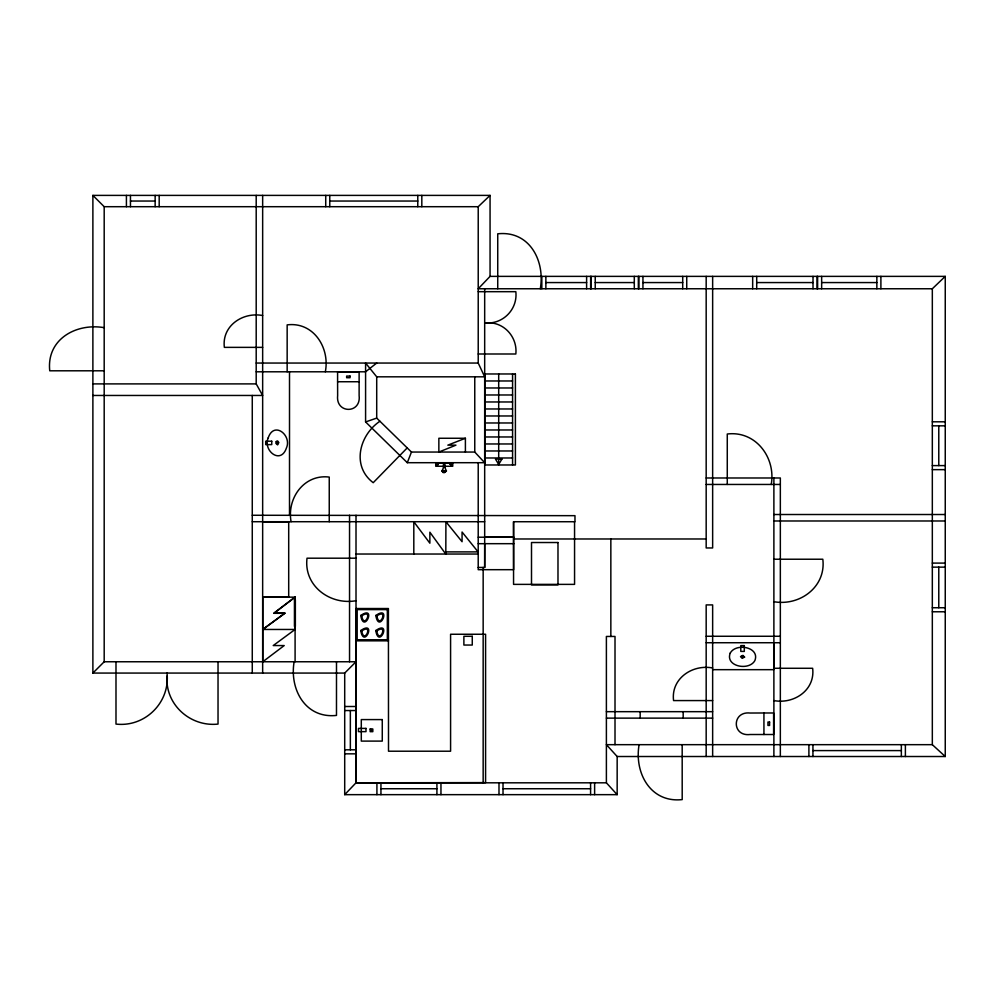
<?xml version="1.0" encoding="UTF-8"?>
<svg xmlns="http://www.w3.org/2000/svg" width="995" height="995" viewBox="0 0 995 995"><rect width="100%" height="100%" fill="white"/><g stroke="black" fill="none" stroke-linecap="round" stroke-linejoin="round"><path stroke-width="1.49" d="M617.161 794.657L606.39 782.816L356.011 782.816L356.11 608.53L388.411 608.53L388.51 751.213L450.586 751.213L450.586 634.25L485.585 634.25L485.585 782.605L356.011 782.804L344.705 794.657L617.161 794.657L617.161 756.511L606.39 744.67L932.327 744.67L945.25 756.511L945.25 276.374L490.062 276.374L478.222 288.761L932.327 288.761L945.25 276.374M478.209 567.448L484.677 567.448L484.714 543.68M252.27 515.261L574.973 515.671L574.973 521.728L513.557 521.728L513.631 569.687L478.209 569.687L478.222 462.7M167.011 673.068C170.344 702.259 145.17 727.432 115.992 724.086L115.992 661.762M407.303 462.7L411.445 452.053L376.707 418.111L376.707 376.819L365.588 363.051L365.588 421.942L407.303 462.7L484.677 462.7L474.764 452.053L474.764 376.819M379.916 421.246C359.357 435.076 351.26 466.095 373.212 482.699L407.204 447.899M104.189 661.762L356.011 661.762L344.705 673.068L92.883 673.068L104.189 661.762L104.189 206.699L92.883 195.393L490.062 195.393L490.062 276.374M104.189 206.699L478.222 206.699L490.062 195.393M376.707 363.051L365.588 371.794L256.2 371.794M295.092 597.149L273.973 613.306L284.856 613.306L262.779 629.462L295.092 629.462L273.227 645.556L284.209 645.556L262.779 661.762L262.779 597.149L295.092 597.149L295.092 661.762M295.304 596.876L274.011 613.032L285.03 613.032L263.053 629.188M465.399 438.26L447.837 445.151L455.934 445.151L438.857 452.041L438.857 438.26L465.399 438.26L465.399 452.041M365.588 421.942L376.707 418.111M484.677 322.84C502.5 324.867 517.873 309.507 515.833 291.684L478.222 291.684M763.936 712.98L750.056 713.029C731.798 711.002 731.661 736.698 750.056 734.509L773.612 734.509L773.612 712.98L763.936 712.98L763.936 734.509M130.457 201.04L155.145 201.04M329.768 201.04L417.776 201.04M545.869 282.568L586.615 282.568M595.234 282.568L634.3 282.568M642.944 282.568L682.707 282.568M756.71 282.568L813.014 282.568M821.646 282.568L876.856 282.568M262.655 315.527C242.904 311.721 221.649 325.8 224.36 347.367L262.655 347.367M104.189 327.666C76.217 322.815 46.317 339.258 49.75 370.799L104.189 370.799M478.222 353.996L515.833 353.996C517.649 337.019 503.818 321.572 486.505 322.84M256.2 363.051L478.222 363.051L484.677 376.819L376.707 376.819M484.814 380.973L512.574 380.973M337.591 381.744L337.641 395.612C335.613 413.87 361.309 414.019 359.12 395.612L359.12 372.068L337.591 372.068L337.591 381.744L359.12 381.744M92.883 383.896L256.2 383.896L262.655 395.463L92.883 395.463M484.814 387.975L512.574 387.975M484.814 394.978L512.574 394.978M484.814 401.968L512.574 401.968M484.814 408.97L512.574 408.97M484.814 415.972L512.574 415.972M932.327 421.805L945.25 421.805M484.814 422.974L512.574 422.974M932.327 425.835L945.25 425.835M484.814 429.977L512.574 429.977M484.814 436.967L512.574 436.967M484.814 443.969L512.574 443.969M484.814 450.971L512.574 450.971M411.445 452.053L474.764 452.053M484.814 457.974L512.574 457.974M932.327 465.598L945.25 465.598M443.484 466.257L435.735 466.257L435.735 462.961L452.75 462.961L452.75 466.257L444.939 466.257M443.484 467.277L444.939 467.277M932.327 469.64L945.25 469.64M706.176 477.986L780.341 477.986L780.341 756.511M706.176 484.453L780.341 484.453M773.886 514.514L945.25 514.514M773.886 520.982L945.25 520.982M252.27 521.716L484.677 521.716M262.73 521.927L288.699 521.927L288.699 596.876L262.73 596.876M478.222 537.213L513.843 537.213L484.677 537.076M513.843 538.979L706.176 538.979M478.222 543.68L513.843 543.68M445.909 551.889L478.209 551.889M356.011 554.028L478.209 554.041M356.011 558.195L307.02 558.195C303.562 585.868 330.104 605.37 356.011 600.731M773.886 559.227L822.815 559.227C826.26 586.851 799.744 606.341 773.886 601.701M932.327 563.095L945.25 563.095M932.327 567.138L945.25 567.138M932.327 607.734L945.25 607.734M932.327 611.776L945.25 611.776M706.176 636.265L780.341 636.265M356.11 640.83L388.51 640.83M706.176 642.733L780.341 642.733M712.644 667.968C692.445 664.088 670.804 678.565 673.565 700.579L712.644 700.579M773.886 668.279L812.641 668.279C815.39 690.107 793.898 704.423 773.886 700.579M712.644 669.672L773.737 669.672L773.737 642.795M344.705 706.5L356.011 706.5M344.705 710.542L356.011 710.542M606.39 711.674L712.644 711.674M606.39 718.129L712.644 718.129M344.705 749.807L356.011 749.807M812.94 750.591L901.358 750.591M344.705 753.837L356.011 753.837M617.161 756.511L945.25 756.511M380.948 788.736L436.917 788.736M503.022 788.736L590.582 788.736M478.209 552.051L462.066 532.026L462.066 541.715L445.909 521.728L445.81 554.066M445.76 554.066L429.865 532.201L429.865 543.195L413.808 521.766L413.808 554.066M167.011 676.065C164.934 704.423 190.244 727.071 218.029 724.086L218.029 661.762M938.782 425.835L938.782 465.598M938.782 567.138L938.782 607.734M932.327 288.761L932.327 744.67M905.388 744.67L905.388 756.511M901.358 744.67L901.358 756.511M880.898 276.374L880.898 288.761M876.856 276.374L876.856 288.761M821.646 276.374L821.646 288.761M817.616 276.374L817.616 288.761M817.057 276.374L817.057 288.761M813.014 276.374L813.014 288.761M812.94 744.67L812.94 756.511M808.898 744.67L808.898 756.511M773.886 477.986L773.886 756.511M771.237 484.453C775.988 457.725 755.752 430.474 727.27 434.019L727.27 484.453M756.71 276.374L756.71 288.761M752.668 276.374L752.668 288.761M712.644 276.374L712.644 547.959L706.176 547.959L706.176 276.374M712.644 756.511L712.644 604.91L706.176 604.91L706.176 756.511M686.737 276.374L686.737 288.761M683.179 711.674L683.179 718.129M682.707 276.374L682.707 288.761M682.184 744.67L682.197 799.607C650.369 803.064 634.176 772.742 639.101 744.67M642.944 276.374L642.944 288.761M640.171 711.674L640.171 718.129M638.902 276.374L638.902 288.761M638.342 276.374L638.342 288.761M634.3 276.374L634.3 288.761M615.01 744.67L615.01 636.452L606.39 636.452L606.39 782.816M610.843 538.979L610.843 636.452M595.234 276.374L595.234 288.761M594.624 782.816L594.624 794.657M591.204 276.374L591.204 288.761M590.644 276.374L590.644 288.761M590.582 782.816L590.582 794.657M586.615 276.374L586.615 288.761M574.563 521.728L574.563 584.376L513.557 584.376L513.557 521.728M545.869 276.374L545.869 288.761M541.827 276.374L541.827 288.761M540.297 288.761C545.223 260.901 529.564 230.342 497.736 233.813L497.736 288.761M512.574 373.971L512.574 464.976M503.022 782.816L503.022 794.657M498.992 782.816L498.992 794.657M498.694 373.971L498.694 464.976M484.677 288.761L484.677 567.448M483.16 567.448L483.16 782.816M478.222 206.699L478.222 363.051M450.971 462.961L450.922 466.257M444.939 462.961L444.939 467.6L446.419 471.033L444.404 472.662L443.086 472.55L442.004 471.033L443.484 467.6L443.484 462.961M440.959 782.816L440.959 794.657M437.452 462.961L437.452 466.257M436.917 782.816L436.917 794.657M421.818 195.393L421.818 206.699M417.776 195.393L417.776 206.699M380.948 782.816L380.948 794.657M376.918 782.816L376.918 794.657M356.011 515.261L356.011 782.816M350.352 710.542L350.352 749.807M349.543 515.261L349.543 661.762M344.705 673.068L344.705 794.657M336.497 661.762L336.484 715.417C305.403 718.8 289.346 689.274 294.134 661.762M329.768 195.393L329.768 206.699M329.245 521.716L329.245 477.078C304.06 473.918 286.747 498.321 291.075 521.716M325.726 195.393L325.726 206.699M325.328 371.794C330.079 347.889 313.549 321.547 287.157 324.88L287.157 371.794M294.769 598.604L294.769 628.007M289.508 371.794L289.508 515.273M262.655 195.393L262.655 673.068M256.2 195.393L256.2 383.896M252.27 395.463L252.27 673.068M159.188 195.393L159.188 206.699M155.145 195.393L155.145 206.699M130.457 195.393L130.457 206.699M126.415 195.393L126.415 206.699M92.883 195.393L92.883 673.068M268.215 437.85C262.655 450.412 280.64 465.187 286.448 447.961C292.02 435.4 274.023 420.624 268.215 437.85M361.745 615.88C364.095 630.32 373.946 607.51 361.745 615.88M361.745 630.954C364.095 645.407 373.946 622.584 361.745 630.954M375.774 630.544C378.908 649.797 392.042 619.375 375.774 630.544M360.75 615.47C363.884 634.723 377.018 604.301 360.75 615.47M360.75 630.544C363.884 649.797 377.018 619.375 360.75 630.544M375.824 615.47C378.971 634.723 392.105 604.301 375.824 615.47M376.881 615.88C379.219 630.32 389.082 607.51 376.881 615.88M376.769 630.954C379.12 645.407 388.97 622.584 376.769 630.954M730.218 653.106C724.982 666.501 749.036 671.215 754.882 660.568C760.13 647.185 736.064 642.459 730.218 653.106M276.274 441.506L275.826 443.26L277.593 444.889L278.836 442.551L277.593 440.922L276.274 441.506M276.722 442.103L277.481 444.031L278.19 442.7L276.722 442.103M370.152 729.012L370.152 731.673L372.826 731.673L372.826 729.012L370.152 729.012M370.725 729.584L370.725 731.101L372.254 731.101L372.254 729.584L370.725 729.584M501.928 459.043L498.694 464.429L495.46 459.043L501.928 459.043M744.583 657.098L742.195 658.292L740.516 656.576L742.904 655.382L744.583 657.098M743.713 656.986L742.345 657.67L741.387 656.688L742.755 656.004L743.713 656.986M446.394 470.933C444.056 473.819 437.937 469.317 446.394 470.933M438.26 464.317L437.452 464.64L438.26 464.317M450.922 464.64L450.113 464.317L450.922 464.64M515.398 373.971L484.814 373.971L484.814 464.976L515.398 464.976L515.398 373.971M350.066 376.085L346.646 376.085L346.646 377.714L350.066 377.714L350.066 376.085M271.747 441.208L265.715 441.208L265.715 444.603L271.747 444.603L271.747 441.208M557.984 542.524L531.504 542.524L531.504 584.898L557.984 584.898L557.984 542.524M295.353 599.736L294.445 599.736L294.445 626.34L295.353 626.34L295.353 599.736M387.341 609.599L357.18 609.599L357.18 639.76L387.341 639.76L387.341 609.599M472.264 636.29L463.881 636.29L463.881 645.046L472.264 645.046L472.264 636.29M744.297 645.593L740.802 645.593L740.802 651.414L744.297 651.414L744.297 645.593M382.267 719.584L361.297 719.584L361.297 741.101L382.267 741.101L382.267 719.584M769.583 722.034L767.953 722.034L767.953 725.454L769.583 725.454L769.583 722.034M365.998 728.402L358.461 728.402L358.461 731.636L365.998 731.636L365.998 728.402"/></g></svg>
